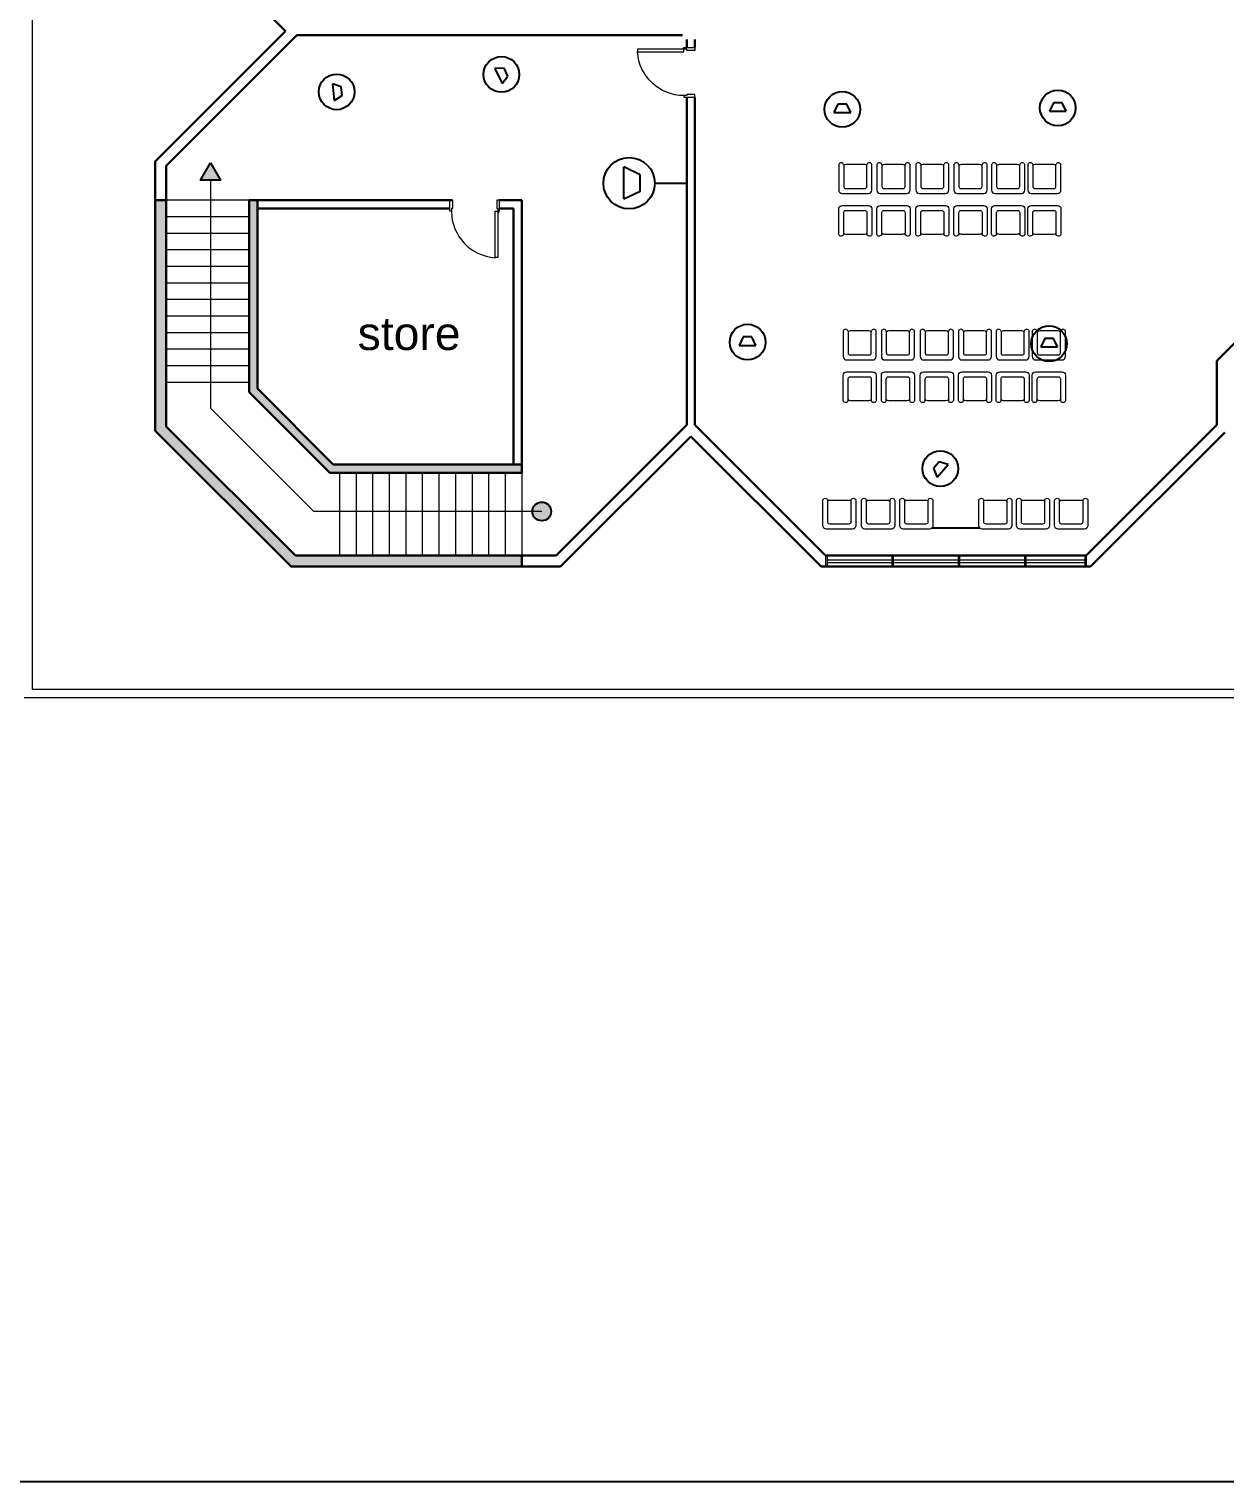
# Model space of a CAD drawing. Extents: x -988 to 187, y 250 to 646.
# Drawn here: x 5.41 to 27.07, y 312.72 to 339.04 of the extents above; entities that cross this region are included whole.
import ezdxf

# ---------------------------------------------------------------- set-up
doc = ezdxf.new("R2010")
doc.units = 0
doc.header["$LTSCALE"] = 0.15
doc.layers.get('0').update_dxf_attribs({"color": 252})
for name, color, linetype in [('0 sockets', 252, 'Continuous'), ('0 sound', 252, 'Continuous'), ('bound', 252, 'Continuous'), ('C1', 252, 'Continuous'), ('d1', 252, 'Continuous')]:
    doc.layers.add(name, color=color, linetype=linetype)
for name, color, linetype, lineweight in [('anal', 252, 'Continuous', 20), ('DOOR', 252, 'Continuous', 20), ('elev', 252, 'Continuous', 9), ('FUR', 252, 'Continuous', 9), ('wall', 252, 'Continuous', 30)]:
    doc.layers.add(name, color=color, linetype=linetype, lineweight=lineweight)

# ---------------------------------------------------------------- blocks, each defined once
blk = doc.blocks.new('D90')
at = {"layer": 'DOOR'}
for points in [[(0.03, 0.2), (0.03, 1.04), (0.078, 1.04), (0.078, 0.2)], [(0.03, 0.2), (0, 0.2), (0, 0), (0.05, 0), (0.05, 0.15), (0.03, 0.15)], [(0.87, 0.2), (0.9, 0.2), (0.9, 0), (0.85, 0), (0.85, 0.15), (0.87, 0.15)]]:
    blk.add_lwpolyline(points, close=True, dxfattribs=at)
blk.add_circle((0.02, 0.21), 0.01, dxfattribs=at)
blk.add_arc((0.025, 0.197), 0.845, 0.2218, 86.3889, dxfattribs=at)
blk = doc.blocks.new('ARCH')
at = {"layer": 'd1'}
for points in [[(8.7, 336.614), (8.519, 336.3), (8.881, 336.3)], [(14.87, 330.3, 1), (14.53, 330.3, 1)]]:
    blk.add_hatch(color=256, dxfattribs=at).paths.add_polyline_path(points)
at = {"layer": 'wall'}
h = blk.add_hatch(color=256, dxfattribs=at)
h.paths.add_polyline_path([(14.337, 331), (14.337, 331.15), (14.187, 331.15), (10.925, 331.15), (9.55, 332.525), (9.55, 335.787), (9.55, 335.937), (9.4, 335.937), (9.4, 332.463), (10.863, 331)], flags=17)
h.paths.add_polyline_path([(14.337, 329.4), (14.337, 329.5), (10.241, 329.5), (7.9, 331.841), (7.9, 335.937), (7.8, 335.937), (7.8, 331.659), (10.059, 329.4)])
h.paths.add_polyline_path([(10.059, 329.4), (10.159, 329.3), (14.337, 329.3), (14.337, 329.4)])
h.paths.add_polyline_path([(7.7, 331.759), (7.8, 331.659), (7.8, 335.937), (7.7, 335.937)])
at = {"layer": 'anal'}
for p, q in [((5.475, 327.075), (5.475, 368.325)), ((19.841, 329.5), (19.841, 329.3)), ((19.866, 329.5), (19.866, 329.3)), ((21.041, 329.5), (21.041, 329.3)), ((21.066, 329.5), (21.066, 329.3)), ((22.241, 329.5), (22.241, 329.3)), ((22.266, 329.5), (22.266, 329.3)), ((23.441, 329.5), (23.441, 329.3)), ((23.466, 329.5), (23.466, 329.3)), ((24.534, 329.5), (24.534, 329.3)), ((24.559, 329.5), (24.559, 329.3)), ((19.866, 329.425), (21.037, 329.425)), ((19.866, 329.425), (21.037, 329.425)), ((19.866, 329.375), (21.037, 329.375)), ((19.866, 329.375), (21.037, 329.375)), ((21.066, 329.425), (22.237, 329.425)), ((21.066, 329.425), (22.237, 329.425)), ((21.066, 329.375), (22.237, 329.375)), ((21.066, 329.375), (22.237, 329.375)), ((22.266, 329.425), (23.437, 329.425)), ((22.266, 329.425), (23.437, 329.425)), ((22.266, 329.375), (23.437, 329.375)), ((22.266, 329.375), (23.437, 329.375)), ((23.466, 329.425), (24.534, 329.425)), ((23.466, 329.375), (24.534, 329.375)), ((28.875, 326.925), (5.325, 326.925)), ((27.525, 327.075), (5.475, 327.075))]:
    blk.add_line(p, q, dxfattribs=at)
at = {"layer": 'bound', "color": 2}
blk.add_lwpolyline([(91.902, 377.348), (94.426, 377.348), (94.426, 312.722), (-14.994, 312.722), (-14.994, 377.09), (94.639, 377.09)], dxfattribs=at)
at = {"layer": 'C1'}
blk.add_line((22.633, 330), (21.767, 330), dxfattribs=at)
at = {"layer": 'd1'}
blk.add_lwpolyline([(8.7, 336.614), (8.881, 336.3), (8.519, 336.3)], close=True, dxfattribs=at)
blk.add_circle((14.7, 330.3), 0.17, dxfattribs=at)
at = {"layer": 'elev'}
for p, q in [((8.7, 336.3), (8.7, 332.173)), ((9.4, 335.937), (7.9, 335.937)), ((9.4, 335.637), (7.9, 335.637)), ((9.4, 335.337), (7.9, 335.337)), ((9.4, 335.037), (7.9, 335.037)), ((9.4, 334.737), (7.9, 334.737)), ((9.4, 334.437), (7.9, 334.437)), ((9.4, 334.137), (7.9, 334.137)), ((9.4, 333.837), (7.9, 333.837)), ((9.4, 333.537), (7.9, 333.537)), ((9.4, 333.237), (7.9, 333.237)), ((9.4, 332.937), (7.9, 332.937)), ((9.4, 332.637), (7.9, 332.637)), ((10.573, 330.3), (8.7, 332.173)), ((11.037, 331), (11.037, 329.5)), ((11.337, 331), (11.337, 329.5)), ((11.637, 331), (11.637, 329.5)), ((11.937, 331), (11.937, 329.5)), ((12.237, 331), (12.237, 329.5)), ((12.537, 331), (12.537, 329.5)), ((12.837, 331), (12.837, 329.5)), ((13.137, 331), (13.137, 329.5)), ((13.437, 331), (13.437, 329.5)), ((13.737, 331), (13.737, 329.5)), ((14.037, 331), (14.037, 329.5)), ((14.337, 331), (14.337, 329.5)), ((14.7, 330.3), (10.573, 330.3))]:
    blk.add_line(p, q, dxfattribs=at)
at = {"layer": 'FUR'}
for p, q in [((20.078, 336.584), (20.078, 336.119)), ((20.168, 336.582), (20.168, 336.187)), ((20.543, 336.584), (20.213, 336.584)), ((20.588, 336.187), (20.588, 336.582)), ((20.678, 336.119), (20.678, 336.584)), ((20.77, 336.584), (20.77, 336.119)), ((20.86, 336.582), (20.86, 336.187)), ((21.235, 336.584), (20.905, 336.584)), ((21.28, 336.187), (21.28, 336.582)), ((21.37, 336.119), (21.37, 336.584)), ((21.474, 336.584), (21.474, 336.119)), ((21.564, 336.582), (21.564, 336.187)), ((21.939, 336.584), (21.609, 336.584)), ((21.984, 336.187), (21.984, 336.582)), ((22.074, 336.119), (22.074, 336.584)), ((22.165, 336.584), (22.165, 336.119)), ((22.255, 336.582), (22.255, 336.187)), ((22.63, 336.584), (22.3, 336.584)), ((22.675, 336.187), (22.675, 336.582)), ((22.765, 336.119), (22.765, 336.584)), ((22.847, 336.584), (22.847, 336.119)), ((22.937, 336.582), (22.937, 336.187)), ((23.312, 336.584), (22.982, 336.584)), ((23.357, 336.187), (23.357, 336.582)), ((23.447, 336.119), (23.447, 336.584)), ((23.503, 336.584), (23.503, 336.119)), ((23.593, 336.582), (23.593, 336.187)), ((23.968, 336.584), (23.638, 336.584)), ((24.013, 336.187), (24.013, 336.582)), ((24.103, 336.119), (24.103, 336.584)), ((20.138, 336.059), (20.618, 336.059)), ((20.205, 336.149), (20.55, 336.149)), ((20.83, 336.059), (21.31, 336.059)), ((20.897, 336.149), (21.242, 336.149)), ((21.534, 336.059), (22.014, 336.059)), ((21.601, 336.149), (21.946, 336.149)), ((22.225, 336.059), (22.705, 336.059)), ((22.293, 336.149), (22.638, 336.149)), ((22.907, 336.059), (23.387, 336.059)), ((22.974, 336.149), (23.319, 336.149)), ((23.563, 336.059), (24.043, 336.059)), ((23.63, 336.149), (23.975, 336.149)), ((20.138, 335.843), (20.618, 335.843)), ((20.83, 335.843), (21.31, 335.843)), ((21.534, 335.843), (22.014, 335.843)), ((22.225, 335.843), (22.705, 335.843)), ((22.907, 335.843), (23.387, 335.843)), ((23.563, 335.843), (24.043, 335.843)), ((20.078, 335.318), (20.078, 335.783)), ((20.168, 335.32), (20.168, 335.715)), ((20.205, 335.753), (20.55, 335.753)), ((20.588, 335.715), (20.588, 335.32)), ((20.678, 335.783), (20.678, 335.318)), ((20.77, 335.318), (20.77, 335.783)), ((20.86, 335.32), (20.86, 335.715)), ((20.897, 335.753), (21.242, 335.753)), ((21.28, 335.715), (21.28, 335.32)), ((21.37, 335.783), (21.37, 335.318)), ((21.474, 335.318), (21.474, 335.783)), ((21.564, 335.32), (21.564, 335.715)), ((21.601, 335.753), (21.946, 335.753)), ((21.984, 335.715), (21.984, 335.32)), ((22.074, 335.783), (22.074, 335.318)), ((22.165, 335.318), (22.165, 335.783)), ((22.255, 335.32), (22.255, 335.715)), ((22.293, 335.753), (22.638, 335.753)), ((22.675, 335.715), (22.675, 335.32)), ((22.765, 335.783), (22.765, 335.318)), ((22.847, 335.318), (22.847, 335.783)), ((22.937, 335.32), (22.937, 335.715)), ((22.974, 335.753), (23.319, 335.753)), ((23.357, 335.715), (23.357, 335.32)), ((23.447, 335.783), (23.447, 335.318)), ((23.503, 335.318), (23.503, 335.783)), ((23.593, 335.32), (23.593, 335.715)), ((23.63, 335.753), (23.975, 335.753)), ((24.013, 335.715), (24.013, 335.32)), ((24.103, 335.783), (24.103, 335.318)), ((20.543, 335.318), (20.213, 335.318)), ((21.235, 335.318), (20.905, 335.318)), ((21.939, 335.318), (21.609, 335.318)), ((22.63, 335.318), (22.3, 335.318)), ((23.312, 335.318), (22.982, 335.318)), ((23.968, 335.318), (23.638, 335.318)), ((20.158, 333.569), (20.158, 333.104)), ((20.248, 333.567), (20.248, 333.172)), ((20.623, 333.569), (20.293, 333.569)), ((20.668, 333.172), (20.668, 333.567)), ((20.758, 333.104), (20.758, 333.569)), ((20.85, 333.569), (20.85, 333.104)), ((20.94, 333.567), (20.94, 333.172)), ((21.315, 333.569), (20.985, 333.569)), ((21.36, 333.172), (21.36, 333.567)), ((21.45, 333.104), (21.45, 333.569)), ((21.554, 333.569), (21.554, 333.104)), ((21.644, 333.567), (21.644, 333.172)), ((22.019, 333.569), (21.689, 333.569)), ((22.064, 333.172), (22.064, 333.567)), ((22.154, 333.104), (22.154, 333.569)), ((22.246, 333.569), (22.246, 333.104)), ((22.336, 333.567), (22.336, 333.172)), ((22.711, 333.569), (22.381, 333.569)), ((22.756, 333.172), (22.756, 333.567)), ((22.846, 333.104), (22.846, 333.569)), ((22.928, 333.569), (22.928, 333.104)), ((23.018, 333.567), (23.018, 333.172)), ((23.393, 333.569), (23.063, 333.569)), ((23.438, 333.172), (23.438, 333.567)), ((23.528, 333.104), (23.528, 333.569)), ((23.583, 333.569), (23.583, 333.104)), ((23.673, 333.567), (23.673, 333.172)), ((24.048, 333.569), (23.718, 333.569)), ((24.093, 333.172), (24.093, 333.567)), ((24.183, 333.104), (24.183, 333.569)), ((20.218, 333.044), (20.698, 333.044)), ((20.286, 333.134), (20.631, 333.134)), ((20.91, 333.044), (21.39, 333.044)), ((20.978, 333.134), (21.323, 333.134)), ((21.614, 333.044), (22.094, 333.044)), ((21.682, 333.134), (22.027, 333.134)), ((22.306, 333.044), (22.786, 333.044)), ((22.373, 333.134), (22.718, 333.134)), ((22.988, 333.044), (23.468, 333.044)), ((23.055, 333.134), (23.4, 333.134)), ((23.643, 333.044), (24.123, 333.044)), ((23.711, 333.134), (24.056, 333.134)), ((20.158, 332.303), (20.158, 332.768)), ((20.218, 332.828), (20.698, 332.828)), ((20.248, 332.305), (20.248, 332.701)), ((20.286, 332.738), (20.631, 332.738)), ((20.668, 332.701), (20.668, 332.305)), ((20.758, 332.768), (20.758, 332.303)), ((20.85, 332.303), (20.85, 332.768)), ((20.91, 332.828), (21.39, 332.828)), ((20.94, 332.305), (20.94, 332.701)), ((20.978, 332.738), (21.323, 332.738)), ((21.36, 332.701), (21.36, 332.305)), ((21.45, 332.768), (21.45, 332.303)), ((21.554, 332.303), (21.554, 332.768)), ((21.614, 332.828), (22.094, 332.828)), ((21.644, 332.305), (21.644, 332.701)), ((21.682, 332.738), (22.027, 332.738)), ((22.064, 332.701), (22.064, 332.305)), ((22.154, 332.768), (22.154, 332.303)), ((22.246, 332.303), (22.246, 332.768)), ((22.306, 332.828), (22.786, 332.828)), ((22.336, 332.305), (22.336, 332.701)), ((22.373, 332.738), (22.718, 332.738)), ((22.756, 332.701), (22.756, 332.305)), ((22.846, 332.768), (22.846, 332.303)), ((22.928, 332.303), (22.928, 332.768)), ((22.988, 332.828), (23.468, 332.828)), ((23.018, 332.305), (23.018, 332.701)), ((23.055, 332.738), (23.4, 332.738)), ((23.438, 332.701), (23.438, 332.305)), ((23.528, 332.768), (23.528, 332.303)), ((23.583, 332.303), (23.583, 332.768)), ((23.643, 332.828), (24.123, 332.828)), ((23.673, 332.305), (23.673, 332.701)), ((23.711, 332.738), (24.056, 332.738)), ((24.093, 332.701), (24.093, 332.305)), ((24.183, 332.768), (24.183, 332.303)), ((20.623, 332.303), (20.293, 332.303)), ((21.315, 332.303), (20.985, 332.303)), ((22.019, 332.303), (21.689, 332.303)), ((22.711, 332.303), (22.381, 332.303)), ((23.393, 332.303), (23.063, 332.303)), ((24.048, 332.303), (23.718, 332.303)), ((19.789, 330.042), (19.789, 330.507)), ((19.879, 330.11), (19.879, 330.505)), ((19.924, 330.507), (20.254, 330.507)), ((20.299, 330.505), (20.299, 330.11)), ((20.389, 330.507), (20.389, 330.042)), ((20.493, 330.042), (20.493, 330.507)), ((20.583, 330.11), (20.583, 330.505)), ((20.628, 330.507), (20.958, 330.507)), ((21.003, 330.505), (21.003, 330.11)), ((21.093, 330.507), (21.093, 330.042)), ((21.185, 330.042), (21.185, 330.507)), ((21.275, 330.11), (21.275, 330.505)), ((21.32, 330.507), (21.65, 330.507)), ((21.695, 330.505), (21.695, 330.11)), ((21.785, 330.507), (21.785, 330.042)), ((22.615, 330.042), (22.615, 330.507)), ((22.705, 330.11), (22.705, 330.505)), ((22.75, 330.507), (23.08, 330.507)), ((23.125, 330.505), (23.125, 330.11)), ((23.215, 330.507), (23.215, 330.042)), ((23.297, 330.042), (23.297, 330.507)), ((23.387, 330.11), (23.387, 330.505)), ((23.432, 330.507), (23.762, 330.507)), ((23.807, 330.505), (23.807, 330.11)), ((23.897, 330.507), (23.897, 330.042)), ((23.989, 330.042), (23.989, 330.507)), ((24.079, 330.11), (24.079, 330.505)), ((24.124, 330.507), (24.454, 330.507)), ((24.499, 330.505), (24.499, 330.11)), ((24.589, 330.507), (24.589, 330.042)), ((20.261, 330.072), (19.916, 330.072)), ((20.965, 330.072), (20.62, 330.072)), ((21.657, 330.072), (21.312, 330.072)), ((23.088, 330.072), (22.743, 330.072)), ((23.77, 330.072), (23.425, 330.072)), ((24.461, 330.072), (24.116, 330.072)), ((20.329, 329.982), (19.849, 329.982)), ((21.033, 329.982), (20.553, 329.982)), ((21.725, 329.982), (21.245, 329.982)), ((23.155, 329.982), (22.675, 329.982)), ((23.837, 329.982), (23.357, 329.982)), ((24.529, 329.982), (24.049, 329.982))]:
    blk.add_line(p, q, dxfattribs=at)
for centre, major_axis, start_param, end_param in [((20.122, 336.567), (-0.0339, 0.0339), 4.256093, 6.69338), ((20.213, 336.524), (-0.0424, 0.0424), -0.785398, 0.062664), ((20.543, 336.524), (0.0424, 0.0424), 6.220521, 7.068583), ((20.633, 336.567), (0.0339, 0.0339), 5.87299, 8.310278), ((20.814, 336.567), (-0.0339, 0.0339), 4.256093, 6.69338), ((20.905, 336.524), (-0.0424, 0.0424), -0.785398, 0.062664), ((21.235, 336.524), (0.0424, 0.0424), 6.220521, 7.068583), ((21.325, 336.567), (0.0339, 0.0339), 5.87299, 8.310278), ((21.518, 336.567), (-0.0339, 0.0339), 4.256093, 6.69338), ((21.609, 336.524), (-0.0424, 0.0424), -0.785398, 0.062664), ((21.939, 336.524), (0.0424, 0.0424), 6.220521, 7.068583), ((22.029, 336.567), (0.0339, 0.0339), 5.87299, 8.310278), ((22.21, 336.567), (-0.0339, 0.0339), 4.256093, 6.69338), ((22.3, 336.524), (-0.0424, 0.0424), -0.785398, 0.062664), ((22.63, 336.524), (0.0424, 0.0424), 6.220521, 7.068583), ((22.721, 336.567), (0.0339, 0.0339), 5.87299, 8.310278), ((22.892, 336.567), (-0.0339, 0.0339), 4.256093, 6.69338), ((22.982, 336.524), (-0.0424, 0.0424), -0.785398, 0.062664), ((23.312, 336.524), (0.0424, 0.0424), 6.220521, 7.068583), ((23.402, 336.567), (0.0339, 0.0339), 5.87299, 8.310278), ((23.547, 336.567), (-0.0339, 0.0339), 4.256093, 6.69338), ((23.638, 336.524), (-0.0424, 0.0424), -0.785398, 0.062664), ((23.968, 336.524), (0.0424, 0.0424), 6.220521, 7.068583), ((24.058, 336.567), (0.0339, 0.0339), 5.87299, 8.310278), ((20.138, 336.119), (-0.0424, 0.0424), 0.785398, 2.356194), ((20.205, 336.187), (0.0265, 0.0265), 2.356194, 3.926991), ((20.55, 336.187), (0.0265, 0.0265), 3.926991, 5.497787), ((20.618, 336.119), (0.0424, 0.0424), 3.926991, 5.497787), ((20.83, 336.119), (-0.0424, 0.0424), 0.785398, 2.356194), ((20.897, 336.187), (0.0265, 0.0265), 2.356194, 3.926991), ((21.242, 336.187), (0.0265, 0.0265), 3.926991, 5.497787), ((21.31, 336.119), (0.0424, 0.0424), 3.926991, 5.497787), ((21.534, 336.119), (-0.0424, 0.0424), 0.785398, 2.356194), ((21.601, 336.187), (0.0265, 0.0265), 2.356194, 3.926991), ((21.946, 336.187), (0.0265, 0.0265), 3.926991, 5.497787), ((22.014, 336.119), (0.0424, 0.0424), 3.926991, 5.497787), ((22.225, 336.119), (-0.0424, 0.0424), 0.785398, 2.356194), ((22.293, 336.187), (0.0265, 0.0265), 2.356194, 3.926991), ((22.638, 336.187), (0.0265, 0.0265), 3.926991, 5.497787), ((22.705, 336.119), (0.0424, 0.0424), 3.926991, 5.497787), ((22.907, 336.119), (-0.0424, 0.0424), 0.785398, 2.356194), ((22.974, 336.187), (0.0265, 0.0265), 2.356194, 3.926991), ((23.319, 336.187), (0.0265, 0.0265), 3.926991, 5.497787), ((23.387, 336.119), (0.0424, 0.0424), 3.926991, 5.497787), ((23.563, 336.119), (-0.0424, 0.0424), 0.785398, 2.356194), ((23.63, 336.187), (0.0265, 0.0265), 2.356194, 3.926991), ((23.975, 336.187), (0.0265, 0.0265), 3.926991, 5.497787), ((24.043, 336.119), (0.0424, 0.0424), 3.926991, 5.497787), ((20.203, 333.552), (-0.0339, 0.0339), 4.256093, 6.69338), ((20.293, 333.509), (-0.0424, 0.0424), -0.785398, 0.062664), ((20.623, 333.509), (0.0424, 0.0424), 6.220521, 7.068583), ((20.714, 333.552), (0.0339, 0.0339), 5.87299, 8.310278), ((20.895, 333.552), (-0.0339, 0.0339), 4.256093, 6.69338), ((20.985, 333.509), (-0.0424, 0.0424), -0.785398, 0.062664), ((21.315, 333.509), (0.0424, 0.0424), 6.220521, 7.068583), ((21.406, 333.552), (0.0339, 0.0339), 5.87299, 8.310278), ((21.599, 333.552), (-0.0339, 0.0339), 4.256093, 6.69338), ((21.689, 333.509), (-0.0424, 0.0424), -0.785398, 0.062664), ((22.019, 333.509), (0.0424, 0.0424), 6.220521, 7.068583), ((22.109, 333.552), (0.0339, 0.0339), 5.87299, 8.310278), ((22.291, 333.552), (-0.0339, 0.0339), 4.256093, 6.69338), ((22.381, 333.509), (-0.0424, 0.0424), -0.785398, 0.062664), ((22.711, 333.509), (0.0424, 0.0424), 6.220521, 7.068583), ((22.801, 333.552), (0.0339, 0.0339), 5.87299, 8.310278), ((22.972, 333.552), (-0.0339, 0.0339), 4.256093, 6.69338), ((23.063, 333.509), (-0.0424, 0.0424), -0.785398, 0.062664), ((23.393, 333.509), (0.0424, 0.0424), 6.220521, 7.068583), ((23.483, 333.552), (0.0339, 0.0339), 5.87299, 8.310278), ((23.628, 333.552), (-0.0339, 0.0339), 4.256093, 6.69338), ((23.718, 333.509), (-0.0424, 0.0424), -0.785398, 0.062664), ((24.048, 333.509), (0.0424, 0.0424), 6.220521, 7.068583), ((24.139, 333.552), (0.0339, 0.0339), 5.87299, 8.310278), ((20.286, 333.172), (0.0265, 0.0265), 2.356194, 3.926991), ((20.631, 333.172), (0.0265, 0.0265), 3.926991, 5.497787), ((20.978, 333.172), (0.0265, 0.0265), 2.356194, 3.926991), ((21.323, 333.172), (0.0265, 0.0265), 3.926991, 5.497787), ((21.682, 333.172), (0.0265, 0.0265), 2.356194, 3.926991), ((22.027, 333.172), (0.0265, 0.0265), 3.926991, 5.497787), ((22.373, 333.172), (0.0265, 0.0265), 2.356194, 3.926991), ((22.718, 333.172), (0.0265, 0.0265), 3.926991, 5.497787), ((23.055, 333.172), (0.0265, 0.0265), 2.356194, 3.926991), ((23.4, 333.172), (0.0265, 0.0265), 3.926991, 5.497787), ((23.711, 333.172), (0.0265, 0.0265), 2.356194, 3.926991), ((24.056, 333.172), (0.0265, 0.0265), 3.926991, 5.497787), ((20.218, 333.104), (-0.0424, 0.0424), 0.785398, 2.356194), ((20.698, 333.104), (0.0424, 0.0424), 3.926991, 5.497787), ((20.91, 333.104), (-0.0424, 0.0424), 0.785398, 2.356194), ((21.39, 333.104), (0.0424, 0.0424), 3.926991, 5.497787), ((21.614, 333.104), (-0.0424, 0.0424), 0.785398, 2.356194), ((22.094, 333.104), (0.0424, 0.0424), 3.926991, 5.497787), ((22.306, 333.104), (-0.0424, 0.0424), 0.785398, 2.356194), ((22.786, 333.104), (0.0424, 0.0424), 3.926991, 5.497787), ((22.988, 333.104), (-0.0424, 0.0424), 0.785398, 2.356194), ((23.468, 333.104), (0.0424, 0.0424), 3.926991, 5.497787), ((23.643, 333.104), (-0.0424, 0.0424), 0.785398, 2.356194), ((24.123, 333.104), (0.0424, 0.0424), 3.926991, 5.497787)]:
    blk.add_ellipse(centre, major_axis=major_axis, ratio=1, start_param=start_param, end_param=end_param, dxfattribs=at)
at = {"layer": 'FUR', "extrusion": (0, 0, -1)}
for centre, major_axis, start_param, end_param in [((20.138, 335.783), (0.0424, 0.0424), 3.926991, 5.497787), ((20.618, 335.783), (-0.0424, 0.0424), 0.785398, 2.356194), ((20.83, 335.783), (0.0424, 0.0424), 3.926991, 5.497787), ((21.31, 335.783), (-0.0424, 0.0424), 0.785398, 2.356194), ((21.534, 335.783), (0.0424, 0.0424), 3.926991, 5.497787), ((22.014, 335.783), (-0.0424, 0.0424), 0.785398, 2.356194), ((22.225, 335.783), (0.0424, 0.0424), 3.926991, 5.497787), ((22.705, 335.783), (-0.0424, 0.0424), 0.785398, 2.356194), ((22.907, 335.783), (0.0424, 0.0424), 3.926991, 5.497787), ((23.387, 335.783), (-0.0424, 0.0424), 0.785398, 2.356194), ((23.563, 335.783), (0.0424, 0.0424), 3.926991, 5.497787), ((24.043, 335.783), (-0.0424, 0.0424), 0.785398, 2.356194), ((20.205, 335.715), (0.0265, 0.0265), 3.926991, 5.497787), ((20.55, 335.715), (0.0265, 0.0265), -0.785398, 0.785398), ((20.897, 335.715), (0.0265, 0.0265), 3.926991, 5.497787), ((21.242, 335.715), (0.0265, 0.0265), -0.785398, 0.785398), ((21.601, 335.715), (0.0265, 0.0265), 3.926991, 5.497787), ((21.946, 335.715), (0.0265, 0.0265), -0.785398, 0.785398), ((22.293, 335.715), (0.0265, 0.0265), 3.926991, 5.497787), ((22.638, 335.715), (0.0265, 0.0265), -0.785398, 0.785398), ((22.974, 335.715), (0.0265, 0.0265), 3.926991, 5.497787), ((23.319, 335.715), (0.0265, 0.0265), -0.785398, 0.785398), ((23.63, 335.715), (0.0265, 0.0265), 3.926991, 5.497787), ((23.975, 335.715), (0.0265, 0.0265), -0.785398, 0.785398), ((20.122, 335.335), (0.0339, 0.0339), 1.1145, 3.551788), ((20.213, 335.378), (0.0424, 0.0424), 2.356194, 3.204257), ((20.543, 335.378), (-0.0424, 0.0424), 3.078929, 3.926991), ((20.633, 335.335), (-0.0339, 0.0339), 2.731397, 5.168685), ((20.814, 335.335), (0.0339, 0.0339), 1.1145, 3.551788), ((20.905, 335.378), (0.0424, 0.0424), 2.356194, 3.204257), ((21.235, 335.378), (-0.0424, 0.0424), 3.078929, 3.926991), ((21.325, 335.335), (-0.0339, 0.0339), 2.731397, 5.168685), ((21.518, 335.335), (0.0339, 0.0339), 1.1145, 3.551788), ((21.609, 335.378), (0.0424, 0.0424), 2.356194, 3.204257), ((21.939, 335.378), (-0.0424, 0.0424), 3.078929, 3.926991), ((22.029, 335.335), (-0.0339, 0.0339), 2.731397, 5.168685), ((22.21, 335.335), (0.0339, 0.0339), 1.1145, 3.551788), ((22.3, 335.378), (0.0424, 0.0424), 2.356194, 3.204257), ((22.63, 335.378), (-0.0424, 0.0424), 3.078929, 3.926991), ((22.721, 335.335), (-0.0339, 0.0339), 2.731397, 5.168685), ((22.892, 335.335), (0.0339, 0.0339), 1.1145, 3.551788), ((22.982, 335.378), (0.0424, 0.0424), 2.356194, 3.204257), ((23.312, 335.378), (-0.0424, 0.0424), 3.078929, 3.926991), ((23.402, 335.335), (-0.0339, 0.0339), 2.731397, 5.168685), ((23.547, 335.335), (0.0339, 0.0339), 1.1145, 3.551788), ((23.638, 335.378), (0.0424, 0.0424), 2.356194, 3.204257), ((23.968, 335.378), (-0.0424, 0.0424), 3.078929, 3.926991), ((24.058, 335.335), (-0.0339, 0.0339), 2.731397, 5.168685), ((20.218, 332.768), (0.0424, 0.0424), 3.926991, 5.497787), ((20.286, 332.701), (0.0265, 0.0265), 3.926991, 5.497787), ((20.631, 332.701), (0.0265, 0.0265), -0.785398, 0.785398), ((20.698, 332.768), (-0.0424, 0.0424), 0.785398, 2.356194), ((20.91, 332.768), (0.0424, 0.0424), 3.926991, 5.497787), ((20.978, 332.701), (0.0265, 0.0265), 3.926991, 5.497787), ((21.323, 332.701), (0.0265, 0.0265), -0.785398, 0.785398), ((21.39, 332.768), (-0.0424, 0.0424), 0.785398, 2.356194), ((21.614, 332.768), (0.0424, 0.0424), 3.926991, 5.497787), ((21.682, 332.701), (0.0265, 0.0265), 3.926991, 5.497787), ((22.027, 332.701), (0.0265, 0.0265), -0.785398, 0.785398), ((22.094, 332.768), (-0.0424, 0.0424), 0.785398, 2.356194), ((22.306, 332.768), (0.0424, 0.0424), 3.926991, 5.497787), ((22.373, 332.701), (0.0265, 0.0265), 3.926991, 5.497787), ((22.718, 332.701), (0.0265, 0.0265), -0.785398, 0.785398), ((22.786, 332.768), (-0.0424, 0.0424), 0.785398, 2.356194), ((22.988, 332.768), (0.0424, 0.0424), 3.926991, 5.497787), ((23.055, 332.701), (0.0265, 0.0265), 3.926991, 5.497787), ((23.4, 332.701), (0.0265, 0.0265), -0.785398, 0.785398), ((23.468, 332.768), (-0.0424, 0.0424), 0.785398, 2.356194), ((23.643, 332.768), (0.0424, 0.0424), 3.926991, 5.497787), ((23.711, 332.701), (0.0265, 0.0265), 3.926991, 5.497787), ((24.056, 332.701), (0.0265, 0.0265), -0.785398, 0.785398), ((24.123, 332.768), (-0.0424, 0.0424), 0.785398, 2.356194), ((20.203, 332.321), (0.0339, 0.0339), 1.1145, 3.551788), ((20.293, 332.363), (0.0424, 0.0424), 2.356194, 3.204257), ((20.623, 332.363), (-0.0424, 0.0424), 3.078929, 3.926991), ((20.714, 332.321), (-0.0339, 0.0339), 2.731397, 5.168685), ((20.895, 332.321), (0.0339, 0.0339), 1.1145, 3.551788), ((20.985, 332.363), (0.0424, 0.0424), 2.356194, 3.204257), ((21.315, 332.363), (-0.0424, 0.0424), 3.078929, 3.926991), ((21.406, 332.321), (-0.0339, 0.0339), 2.731397, 5.168685), ((21.599, 332.321), (0.0339, 0.0339), 1.1145, 3.551788), ((21.689, 332.363), (0.0424, 0.0424), 2.356194, 3.204257), ((22.019, 332.363), (-0.0424, 0.0424), 3.078929, 3.926991), ((22.109, 332.321), (-0.0339, 0.0339), 2.731397, 5.168685), ((22.291, 332.321), (0.0339, 0.0339), 1.1145, 3.551788), ((22.381, 332.363), (0.0424, 0.0424), 2.356194, 3.204257), ((22.711, 332.363), (-0.0424, 0.0424), 3.078929, 3.926991), ((22.801, 332.321), (-0.0339, 0.0339), 2.731397, 5.168685), ((22.972, 332.321), (0.0339, 0.0339), 1.1145, 3.551788), ((23.063, 332.363), (0.0424, 0.0424), 2.356194, 3.204257), ((23.393, 332.363), (-0.0424, 0.0424), 3.078929, 3.926991), ((23.483, 332.321), (-0.0339, 0.0339), 2.731397, 5.168685), ((23.628, 332.321), (0.0339, 0.0339), 1.1145, 3.551788), ((23.718, 332.363), (0.0424, 0.0424), 2.356194, 3.204257), ((24.048, 332.363), (-0.0424, 0.0424), 3.078929, 3.926991), ((24.139, 332.321), (-0.0339, 0.0339), 2.731397, 5.168685), ((19.834, 330.49), (-0.0339, 0.0339), 5.87299, 8.310278), ((20.344, 330.49), (0.0339, 0.0339), 4.256093, 6.69338), ((20.537, 330.49), (-0.0339, 0.0339), 5.87299, 8.310278), ((21.048, 330.49), (0.0339, 0.0339), 4.256093, 6.69338), ((21.229, 330.49), (-0.0339, 0.0339), 5.87299, 8.310278), ((21.74, 330.49), (0.0339, 0.0339), 4.256093, 6.69338), ((22.66, 330.49), (-0.0339, 0.0339), 5.87299, 8.310278), ((23.171, 330.49), (0.0339, 0.0339), 4.256093, 6.69338), ((23.342, 330.49), (-0.0339, 0.0339), 5.87299, 8.310278), ((23.852, 330.49), (0.0339, 0.0339), 4.256093, 6.69338), ((24.034, 330.49), (-0.0339, 0.0339), 5.87299, 8.310278), ((24.544, 330.49), (0.0339, 0.0339), 4.256093, 6.69338), ((19.924, 330.447), (-0.0424, 0.0424), 6.220521, 7.068583), ((20.254, 330.447), (0.0424, 0.0424), -0.785398, 0.062664), ((20.628, 330.447), (-0.0424, 0.0424), 6.220521, 7.068583), ((20.958, 330.447), (0.0424, 0.0424), -0.785398, 0.062664), ((21.32, 330.447), (-0.0424, 0.0424), 6.220521, 7.068583), ((21.65, 330.447), (0.0424, 0.0424), -0.785398, 0.062664), ((22.75, 330.447), (-0.0424, 0.0424), 6.220521, 7.068583), ((23.08, 330.447), (0.0424, 0.0424), -0.785398, 0.062664), ((23.432, 330.447), (-0.0424, 0.0424), 6.220521, 7.068583), ((23.762, 330.447), (0.0424, 0.0424), -0.785398, 0.062664), ((24.124, 330.447), (-0.0424, 0.0424), 6.220521, 7.068583), ((24.454, 330.447), (0.0424, 0.0424), -0.785398, 0.062664), ((19.849, 330.042), (-0.0424, 0.0424), 3.926991, 5.497787), ((19.916, 330.11), (0.0265, 0.0265), 2.356194, 3.926991), ((20.261, 330.11), (0.0265, 0.0265), 0.785398, 2.356194), ((20.329, 330.042), (0.0424, 0.0424), 0.785398, 2.356194), ((20.553, 330.042), (-0.0424, 0.0424), 3.926991, 5.497787), ((20.62, 330.11), (0.0265, 0.0265), 2.356194, 3.926991), ((20.965, 330.11), (0.0265, 0.0265), 0.785398, 2.356194), ((21.033, 330.042), (0.0424, 0.0424), 0.785398, 2.356194), ((21.245, 330.042), (-0.0424, 0.0424), 3.926991, 5.497787), ((21.312, 330.11), (0.0265, 0.0265), 2.356194, 3.926991), ((21.657, 330.11), (0.0265, 0.0265), 0.785398, 2.356194), ((21.725, 330.042), (0.0424, 0.0424), 0.785398, 2.356194), ((22.675, 330.042), (-0.0424, 0.0424), 3.926991, 5.497787), ((22.743, 330.11), (0.0265, 0.0265), 2.356194, 3.926991), ((23.088, 330.11), (0.0265, 0.0265), 0.785398, 2.356194), ((23.155, 330.042), (0.0424, 0.0424), 0.785398, 2.356194), ((23.357, 330.042), (-0.0424, 0.0424), 3.926991, 5.497787), ((23.425, 330.11), (0.0265, 0.0265), 2.356194, 3.926991), ((23.77, 330.11), (0.0265, 0.0265), 0.785398, 2.356194), ((23.837, 330.042), (0.0424, 0.0424), 0.785398, 2.356194), ((24.049, 330.042), (-0.0424, 0.0424), 3.926991, 5.497787), ((24.116, 330.11), (0.0265, 0.0265), 2.356194, 3.926991), ((24.461, 330.11), (0.0265, 0.0265), 0.785398, 2.356194), ((24.529, 330.042), (0.0424, 0.0424), 0.785398, 2.356194)]:
    blk.add_ellipse(centre, major_axis=major_axis, ratio=1, start_param=start_param, end_param=end_param, dxfattribs=at)
at = {"layer": 'wall'}
for p, q in [((10.059, 339), (7.7, 341.359)), ((7.7, 336.641), (10.059, 339)), ((7.9, 336.559), (10.266, 338.925)), ((10.266, 338.925), (17.25, 338.925)), ((17.325, 338.85), (17.325, 338.702)), ((17.475, 338.85), (17.475, 338.702)), ((17.325, 337.802), (17.325, 331.866)), ((17.475, 337.802), (17.475, 331.866)), ((7.7, 331.759), (7.7, 336.641)), ((7.9, 331.841), (7.9, 336.559)), ((7.9, 335.937), (7.7, 335.937)), ((9.4, 335.937), (13.084, 335.937)), ((9.4, 335.937), (9.4, 332.463)), ((9.55, 335.787), (9.55, 335.937)), ((13.934, 335.937), (14.337, 335.937)), ((14.337, 331), (14.337, 335.937)), ((9.55, 335.787), (13.034, 335.787)), ((9.55, 335.787), (9.55, 332.525)), ((13.934, 335.787), (14.187, 335.787)), ((14.187, 331.15), (14.187, 335.787)), ((29.369, 335.475), (26.925, 333.031)), ((26.925, 333.031), (26.925, 331.866)), ((10.863, 331), (9.4, 332.463)), ((10.925, 331.15), (9.55, 332.525)), ((17.325, 331.866), (14.959, 329.5)), ((19.841, 329.5), (17.475, 331.866)), ((26.925, 331.866), (24.559, 329.5)), ((10.159, 329.3), (7.7, 331.759)), ((10.241, 329.5), (7.9, 331.841)), ((17.4, 331.659), (15.041, 329.3)), ((19.759, 329.3), (17.4, 331.659)), ((27.071, 331.729), (24.641, 329.3)), ((14.187, 331.15), (10.925, 331.15)), ((14.187, 331.15), (14.337, 331.15)), ((14.337, 331), (10.863, 331)), ((14.959, 329.5), (10.241, 329.5)), ((14.337, 329.5), (14.337, 329.3)), ((24.559, 329.5), (19.841, 329.5)), ((15.041, 329.3), (10.159, 329.3)), ((24.641, 329.3), (19.759, 329.3))]:
    blk.add_line(p, q, dxfattribs=at)
at = {"layer": 'DOOR', "xscale": -1, "rotation": 90}
blk.add_blockref('D90', (17.475, 338.702), dxfattribs=at)
at = {"layer": 'DOOR', "rotation": 180}
blk.add_blockref('D90', (13.934, 335.937), dxfattribs=at)
at = {"layer": 'd1', "insert": (11.366, 333.824), "char_height": 0.4, "width": 6.0636, "attachment_point": 1}
blk.add_mtext('{\\fArial|b0|i0|c0|p34;\\H1.5x;store}', dxfattribs=at)
blk = doc.blocks.new('T-PA01')
at = {"color": 6}
for p, q in [((36, 94), (-58, 49)), ((-58, 49), (-58, -49)), ((36, -94), (36, 94)), ((-58, -49), (36, -94))]:
    blk.add_line(p, q, dxfattribs=at)
blk.add_circle((0, 0), 200, dxfattribs=at)
blk = doc.blocks.new('*U102')
at = {"color": 2}
for p, q in [((-123, 489), (127, 489)), ((-63, 363), (-123, 489)), ((67, 363), (127, 489)), ((-63, 363), (67, 363)), ((0, 248), (0, 0)), ((0, 0), (-103, 0)), ((0, 0), (103, 0))]:
    blk.add_line(p, q, dxfattribs=at)
blk.add_circle((0, 448), 200, dxfattribs=at)

msp = doc.modelspace()

# ---------------------------------------------------------------- block references
at = {"layer": '0 sockets', "color": 3}
msp.add_blockref('ARCH', (0, 0), dxfattribs=at)
at = {"layer": '0 sound', "xscale": 0.001617016088281897, "yscale": 0.001617016088281897, "zscale": 0.001617016088281897}
for p, rotation in [((13.969, 338.215), 206.0807908058548), ((10.985, 337.9), 186.0265252851264), ((20.143, 337.583), 270), ((24.046, 337.609), 270), ((18.427, 333.367), 270), ((23.888, 333.339), 270), ((21.919, 331.076), 318.9865537777064)]:
    msp.add_blockref('T-PA01', p, dxfattribs=dict(at, rotation=rotation))
at = {"layer": '0 sound', "color": 3, "xscale": 0.002328, "yscale": 0.002328, "zscale": 0.002328, "rotation": 90}
msp.add_blockref('*U102', (17.325, 336.244), dxfattribs=at)

doc.saveas('drawing.dxf')
